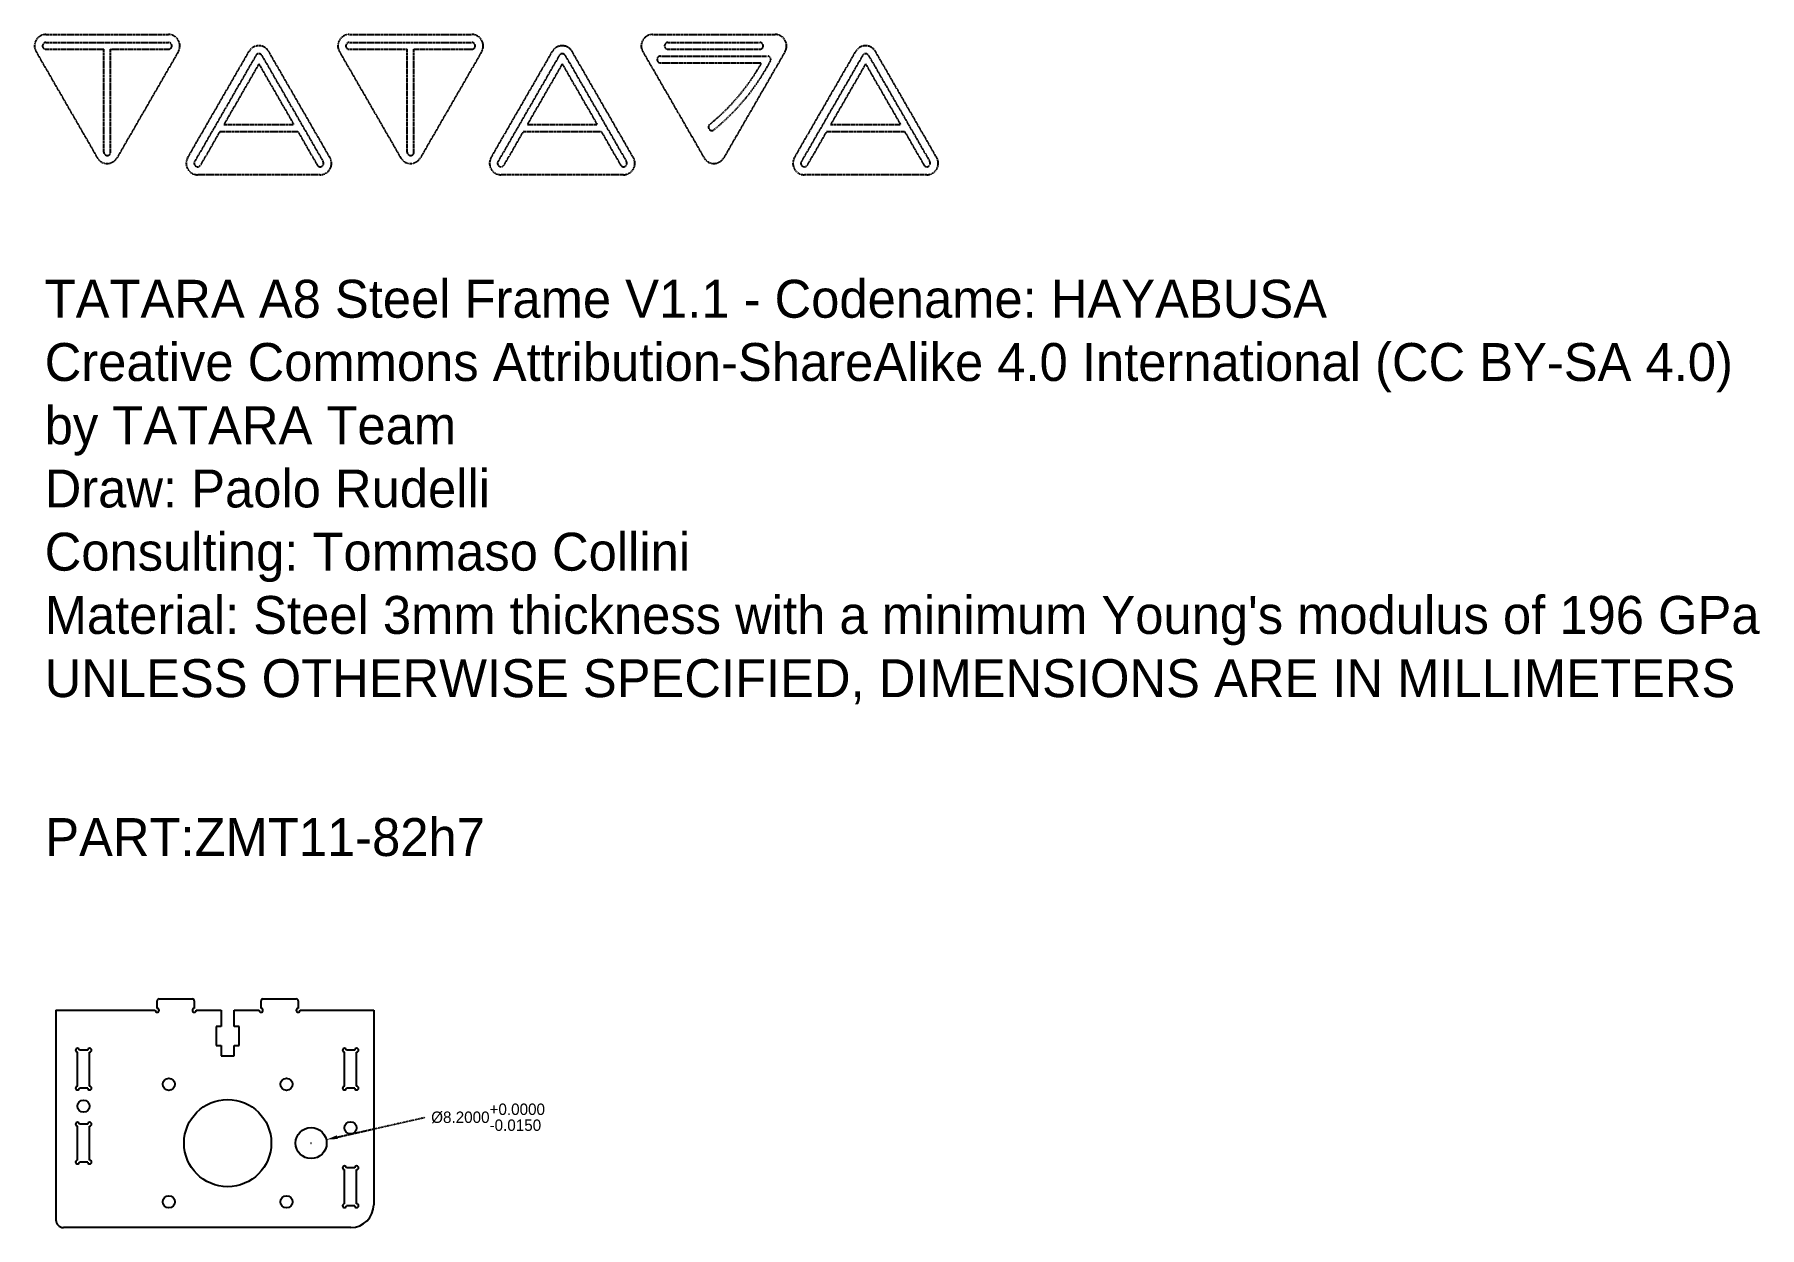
# Model space of a CAD drawing. Header units: inches. Extents: x 138 to 593, y -80 to 234.
import ezdxf

# ---------------------------------------------------------------- set-up
doc = ezdxf.new("R2010")
doc.units = ezdxf.units.IN
doc.header["$MEASUREMENT"] = 0
doc.linetypes.add('HIDDEN', pattern=[0.15, 0.1, -0.05])
doc.layers.get('Defpoints').update_dxf_attribs({"linetype": 'CONTINUOUS'})
for name, color, linetype in [('NOTE', 3, 'CONTINUOUS'), ('QUOTE', 6, 'HIDDEN'), ('TATARA LOGO', 2, 'HIDDEN'), ('VISIBLE', 7, 'CONTINUOUS')]:
    doc.layers.add(name, color=color, linetype=linetype)
doc.dimstyles.get("Standard").update_dxf_attribs({"dimtxt": 0.18, "dimasz": 0.18, "dimexe": 0.18, "dimexo": 0.0625, "dimgap": 0.09, "dimtad": 0, "dimtih": 1, "dimtoh": 1, "dimdec": 4, "dimzin": 0, "dimdsep": 46, "dimtxsty": 'Standard', "dimcen": 0.09, "dimadec": 0, "dimazin": 0, "dimtfac": 1, "dimtdec": 4, "dimtofl": 0, "dimtmove": 0, "dimatfit": 3, "dimfxl": 1, "dimtolj": 1, "dimtzin": 0, "dimarcsym": 0})

# ---------------------------------------------------------------- blocks, each defined once
blk = doc.blocks.new('*D5')
at = {"layer": 'Defpoints', "color": 0}
for p in [(207, -58.91), (215, -57.09)]:
    blk.add_point(p, dxfattribs=at)
at = {"layer": 'QUOTE', "color": 0, "lineweight": -2}
blk.add_line((217.92, -56.43), (241.08, -51.18), dxfattribs=at)
at = {"layer": 'QUOTE', "color": 0}
for p, q in [((210.95, -58), (211.04, -58)), ((211, -58.05), (211, -57.96))]:
    blk.add_line(p, q, dxfattribs=at)
blk.add_solid([(217.81, -55.94), (218.03, -56.92), (215, -57.09)], dxfattribs=at)
at = {"layer": 'QUOTE', "color": 0, "insert": (257.67, -51.18), "char_height": 3, "attachment_point": 5}
blk.add_mtext('\\A1;%%c8.2000\\S+0.0000^ -0.0150;', dxfattribs=at)

msp = doc.modelspace()

# ---------------------------------------------------------------- linework, layer by layer
at = {"layer": 'TATARA LOGO'}
for p, q in [((141.05805, 234.25883), (173.38966, 234.25883)), ((141.05805, 232.15883), (173.38966, 232.15883)), ((221.05805, 234.25883), (253.38966, 234.25883)), ((221.05805, 232.15883), (253.38966, 232.15883)), ((301.05805, 234.25883), (333.38966, 234.25883)), ((305.11405, 232.15883), (329.33366, 232.15883)), ((138.45997, 229.75883), (154.62578, 201.75883)), ((141.05805, 230.35883), (156.32386, 230.35883)), ((156.32386, 203.25883), (156.32386, 230.35883)), ((158.12386, 230.35883), (173.38966, 230.35883)), ((158.12386, 203.25883), (158.12386, 230.35883)), ((175.98774, 229.75883), (159.82193, 201.75883)), ((178.45997, 201.79216), (194.62578, 229.79216)), ((196.44444, 228.74216), (180.27863, 200.74216)), ((198.00328, 228.74216), (214.16909, 200.74216)), ((215.98774, 201.79216), (199.82193, 229.79216)), ((218.45997, 229.75883), (234.62578, 201.75883)), ((221.05805, 230.35883), (236.32386, 230.35883)), ((236.32386, 203.25883), (236.32386, 230.35883)), ((238.12386, 203.25883), (238.12386, 230.35883)), ((238.12386, 230.35883), (253.38966, 230.35883)), ((255.98774, 229.75883), (239.82193, 201.75883)), ((258.45997, 201.79216), (274.62578, 229.79216)), ((276.44444, 228.74216), (260.27863, 200.74216)), ((278.00328, 228.74216), (294.16909, 200.74216)), ((295.98774, 201.79216), (279.82193, 229.79216)), ((298.45997, 229.75883), (314.62578, 201.75883)), ((303.13651, 228.55883), (331.3112, 228.55883)), ((305.11405, 230.35883), (329.33366, 230.35883)), ((335.98774, 229.75883), (319.82193, 201.75883)), ((338.45997, 201.79216), (354.62578, 229.79216)), ((356.44444, 228.74216), (340.27863, 200.74216)), ((358.00328, 228.74216), (374.16909, 200.74216)), ((375.98774, 201.79216), (359.82193, 229.79216)), ((197.22386, 226.49216), (188.0055, 210.52549)), ((197.22386, 226.49216), (206.44222, 210.52549)), ((277.22386, 226.49216), (268.0055, 210.52549)), ((277.22386, 226.49216), (286.44222, 210.52549)), ((303.13651, 226.75883), (329.79546, 226.75883)), ((357.22386, 226.49216), (348.0055, 210.52549)), ((357.22386, 226.49216), (366.44222, 210.52549)), ((188.0055, 210.52549), (206.44222, 210.52549)), ((268.0055, 210.52549), (286.44222, 210.52549)), ((348.0055, 210.52549), (366.44222, 210.52549)), ((186.96627, 208.72549), (181.83747, 199.84215)), ((186.96627, 208.72549), (207.48145, 208.72549)), ((207.48145, 208.72549), (212.61024, 199.84216)), ((266.96627, 208.72549), (261.83747, 199.84215)), ((266.96627, 208.72549), (287.48145, 208.72549)), ((287.48145, 208.72549), (292.61024, 199.84216)), ((346.96627, 208.72549), (341.83747, 199.84215)), ((346.96627, 208.72549), (367.48145, 208.72549)), ((367.48145, 208.72549), (372.61024, 199.84216)), ((213.38967, 197.29216), (181.05805, 197.29216)), ((293.38967, 197.29216), (261.05805, 197.29216)), ((373.38967, 197.29216), (341.05805, 197.29216))]:
    msp.add_line(p, q, dxfattribs=at)
for centre, radius, start, end in [((141.05805, 231.25883), 3, 90, 210), ((141.05805, 231.25883), 0.9, 90, 270), ((173.38966, 231.25883), 3, 330, 90), ((173.38966, 231.25883), 0.9, 270, 90), ((221.05805, 231.25883), 3, 90, 210), ((221.05805, 231.25883), 0.9, 90, 270), ((253.38966, 231.25883), 3, 330, 90), ((253.38966, 231.25883), 0.9, 270, 90), ((253.38966, 231.25883), 0.9, 270, 90), ((301.05805, 231.25883), 3, 90, 210), ((305.11405, 231.25883), 0.9, 90, 270), ((329.33366, 231.25883), 0.9, 270, 90), ((333.38966, 231.25883), 3, 330, 90), ((197.22386, 228.29216), 3, 30, 150), ((197.22386, 228.29216), 0.9, 30, 149.9999972), ((277.22386, 228.29216), 3, 30, 150), ((277.22386, 228.29216), 0.9, 30, 149.9999972), ((303.13651, 227.65883), 0.9, 90, 270), ((331.3112, 227.65883), 0.9, 329.9999988, 90), ((357.22386, 228.29216), 3, 30, 150), ((357.22386, 228.29216), 0.9, 30, 149.9999972), ((280.81965, 254.29236), 56.18474, 308.8897527, 330.6559013), ((280.81965, 254.29236), 57.98474, 308.8897527, 332.1550619), ((316.65882, 209.86013), 0.9, 128.8897527, 308.8897527), ((157.22386, 203.25883), 3, 210, 330), ((157.22386, 203.25883), 0.9, 180, 0), ((181.05805, 200.29216), 3, 150, 270), ((181.05805, 200.29216), 0.9, 149.9999972, 329.9991008), ((213.38967, 200.29216), 0.9, 210, 30), ((213.38967, 200.29216), 3, 270, 30), ((237.22386, 203.25883), 3, 210, 330), ((237.22386, 203.25883), 0.9, 180, 0), ((261.05805, 200.29216), 3, 150, 270), ((261.05805, 200.29216), 0.9, 149.9999972, 329.9991008), ((293.38967, 200.29216), 0.9, 210, 30), ((293.38967, 200.29216), 3, 270, 30), ((317.22386, 203.25883), 3, 210, 330), ((341.05805, 200.29216), 3, 150, 270), ((341.05805, 200.29216), 0.9, 149.9999972, 329.9991008), ((373.38967, 200.29216), 0.9, 210, 30), ((373.38967, 200.29216), 3, 270, 30)]:
    msp.add_arc(centre, radius, start, end, dxfattribs=at)
at = {"layer": 'VISIBLE'}
for p, q in [((170.39999, -22.5), (170.39999, -20.5)), ((170.89999, -20), (179.69999, -20)), ((180.19999, -20.5), (180.19999, -22.5)), ((197.8, -22.5), (197.8, -20.5)), ((198.3, -20), (207.1, -20)), ((207.6, -20.5), (207.6, -22.5)), ((143.69999, -23), (169.89999, -23)), ((143.69999, -23), (143.69999, -78.25)), ((180.69999, -23), (187.24999, -23)), ((187.24999, -23), (187.24999, -27.3)), ((190.74999, -23), (197.3, -23)), ((190.74999, -27.3), (190.74999, -23)), ((208.1, -23), (227.49999, -23)), ((227.49999, -23), (227.49999, -74.25)), ((185.99999, -27.3), (185.99999, -32.3)), ((187.24999, -27.3), (185.99999, -27.3)), ((191.99999, -27.3), (190.74999, -27.3)), ((191.99999, -32.3), (191.99999, -27.3)), ((149.39999, -43), (149.39999, -34)), ((152.09999, -33.5), (149.89999, -33.5)), ((152.59999, -43), (152.59999, -34)), ((185.99999, -32.3), (187.24999, -32.3)), ((187.24999, -32.3), (187.24999, -35)), ((187.24999, -35), (190.74999, -35)), ((190.74999, -32.3), (191.99999, -32.3)), ((190.74999, -35), (190.74999, -32.3)), ((219.79999, -43), (219.79999, -34)), ((222.49999, -33.5), (220.29999, -33.5)), ((222.99999, -43), (222.99999, -34)), ((152.09999, -43.5), (149.89999, -43.5)), ((222.49999, -43.5), (220.29999, -43.5)), ((149.39999, -62.5), (149.39999, -53.5)), ((152.09999, -53), (149.89999, -53)), ((152.59999, -62.5), (152.59999, -53.5)), ((152.09999, -63), (149.89999, -63)), ((219.79999, -74), (219.79999, -65)), ((222.49999, -64.5), (220.29999, -64.5)), ((222.99999, -74), (222.99999, -65)), ((222.49999, -74.5), (220.29999, -74.5)), ((221.49999, -80.25), (145.69999, -80.25))]:
    msp.add_line(p, q, dxfattribs=at)
for centre, radius in [((173.49999, -42.5), 1.6), ((204.49999, -42.5), 1.6), ((150.99999, -48.25), 1.6), ((188.99999, -58), 11.5), ((210.99999, -58), 4.1), ((221.39999, -54), 1.6), ((173.49999, -73.5), 1.6), ((204.49999, -73.5), 1.6)]:
    msp.add_circle(centre, radius, dxfattribs=at)
for centre, radius, start, end in [((170.39999, -23), 0.5, 180, 90), ((170.89999, -20.5), 0.5, 90, 180), ((179.69999, -20.5), 0.5, 0, 90), ((180.19999, -23), 0.5, 90, 0), ((197.8, -23), 0.5, 180, 90), ((198.3, -20.5), 0.5, 90, 180), ((207.1, -20.5), 0.5, 0, 90), ((207.6, -23), 0.5, 90, 0), ((149.39999, -33.5), 0.5, 0, 270), ((152.59999, -33.5), 0.5, 270, 180), ((219.79999, -33.5), 0.5, 0, 270), ((222.99999, -33.5), 0.5, 270, 180), ((149.39999, -43.5), 0.5, 90, 0), ((152.59999, -43.5), 0.5, 180, 90), ((219.79999, -43.5), 0.5, 90, 0), ((222.99999, -43.5), 0.5, 180, 90), ((149.39999, -53), 0.5, 0, 270), ((152.59999, -53), 0.5, 270, 180), ((149.39999, -63), 0.5, 90, 0), ((152.59999, -63), 0.5, 180, 90), ((219.79999, -64.5), 0.5, 0, 270), ((222.99999, -64.5), 0.5, 270, 180), ((219.79999, -74.5), 0.5, 90, 0), ((221.49999, -74.25), 6, 270, 0), ((222.99999, -74.5), 0.5, 180, 90), ((145.69999, -78.25), 2, 180, 270)]:
    msp.add_arc(centre, radius, start, end, dxfattribs=at)

# ---------------------------------------------------------------- texts
at = {"layer": 'NOTE', "char_height": 10, "width": 1231.3748319, "attachment_point": 1}
for s, insert in [("{\\pxsm1;TATARA A8 Steel Frame V1.1 - Codename: HAYABUSA\\PCreative Commons Attribution-ShareAlike 4.0 International (CC BY-SA 4.0)\\Pby TATARA Team\\PDraw: Paolo Rudelli\\PConsulting: Tommaso Collini\\P\\pql;Material: Steel 3mm thickness with a minimum Young's modulus of 196 GPa\\P\\pq*;UNLESS OTHERWISE SPECIFIED, DIMENSIONS ARE IN MILLIMETERS}", (140.7457, 169.59027)), ('{\\pxsm1;PART:ZMT11-82h7}', (140.89567, 27.68311))]:
    msp.add_mtext(s, dxfattribs=dict(at, insert=insert))

# ---------------------------------------------------------------- dimensions: what is measured, and where the dimension line sits
at = {"layer": 'QUOTE'}
dim = msp.add_diameter_dim_2p(p1=(207.00133, -58.90593), p2=(214.99865, -57.09407), dimstyle='Standard', override={"dimtxt": 3, "dimasz": 3, "dimtol": 1, "dimlim": 0, "dimtm": 0.015, "dimtmove": 0}, dxfattribs=at)
dim.commit()
dim.dimension.update_dxf_attribs({"geometry": '*D5', "text_midpoint": (260.67209, -51.18464), "dimtype": 163})

doc.saveas('drawing.dxf')
